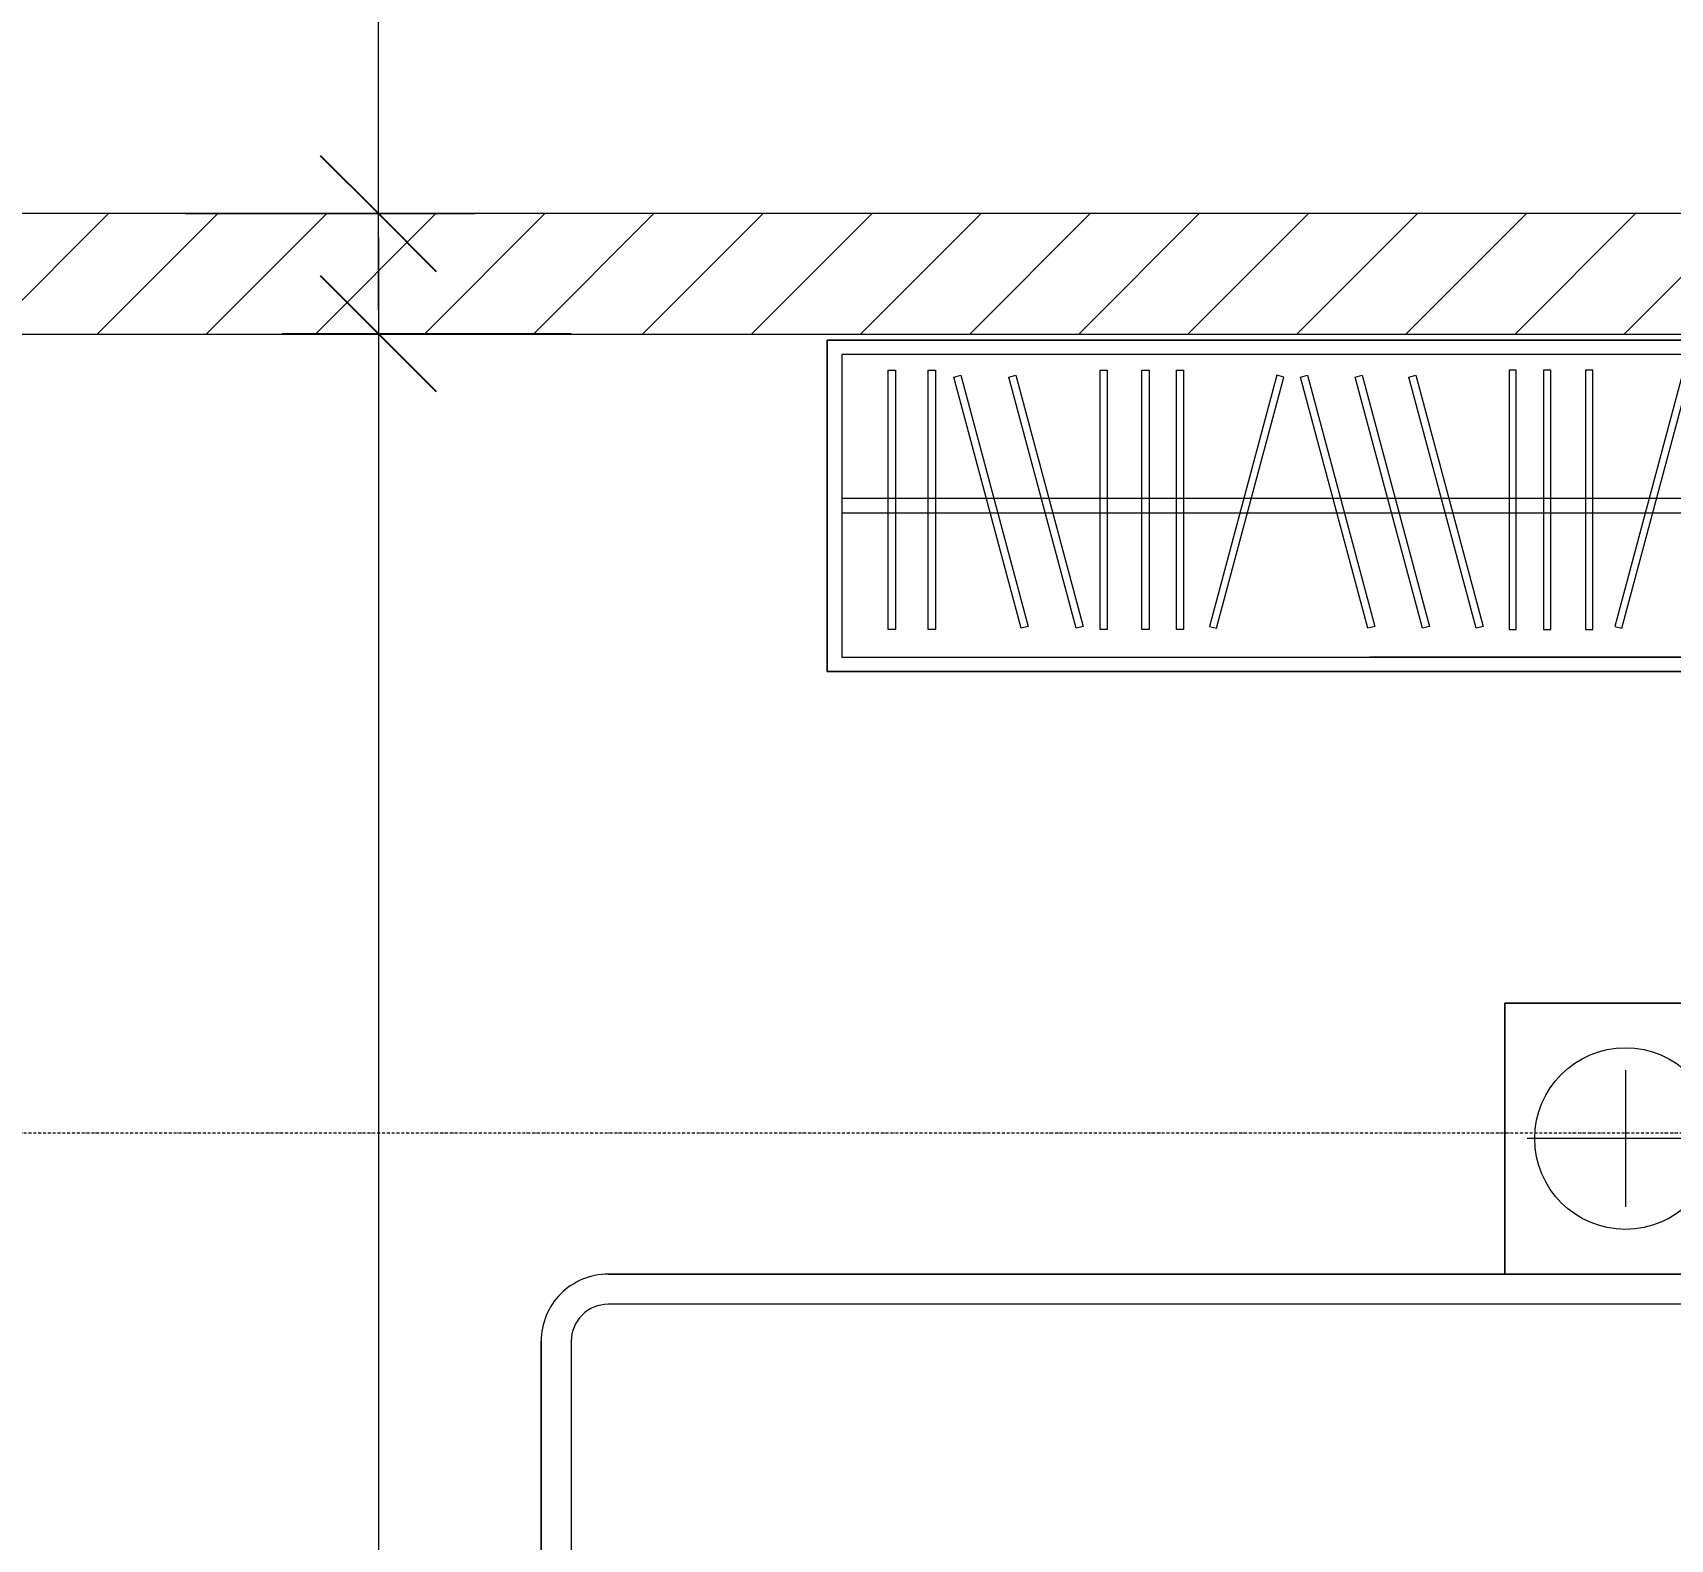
# Model space of a CAD drawing. Header units: millimetres. Extents: x 962 to 241049, y -15958 to 84407.
# Drawn here: x 160128 to 162846, y 31337 to 33837 of the extents above; entities that cross this region are included whole.
import ezdxf

# ---------------------------------------------------------------- set-up
doc = ezdxf.new("R2010")
doc.units = ezdxf.units.MM
doc.linetypes.add('Dash Dot 3_16_', pattern=[7.937500000000002, 4.762500000000001, -1.5875, 0, -1.5875])
doc.linetypes.add('Grid Line', pattern=[22.225, 12.7, -3.175, 3.175, -3.175])
for name, color, linetype, lineweight in [('0-1', 7, 'Continuous', 5), ('A-ANNO-DIMS', 211, 'Continuous', 9), ('A-ANNO-DIMS-160', 211, 'Continuous', 9), ('A-WALL-3', 113, 'Continuous', 18), ('A-WALL-PATT-2', 111, 'Continuous', 9), ('G-ANNO-SYMB-1', 111, 'Dash Dot 3_16_', 18), ('I-FURN-1', 254, 'Continuous', 9), ('S-GRID-1', 1, 'Grid Line', 9)]:
    doc.layers.add(name, color=color, linetype=linetype, lineweight=lineweight)
doc.styles.add('UTM Avo', font='UTM Avo.ttf', dxfattribs={"width": 0.9, "height": 400})
doc.dimstyles.new('1_Dim_chi_tiet_2_5', dxfattribs={"dimscale": 304.8, "dimtxt": 399.720379432148, "dimasz": 0.6299212598425197, "dimexe": 0.5249343832020997, "dimexo": 0.0625, "dimgap": 0.05249343832020997, "dimtad": 1, "dimdec": 0, "dimrnd": 5, "dimzin": 0, "dimdsep": 46, "dimtxsty": 'UTM Avo', "dimblk1": 'OBLIQUE', "dimblk2": 'OBLIQUE', "dimsah": 1, "dimcen": 0.09, "dimdle": 0.5249343832020997, "dimazin": 0, "dimtfac": 1, "dimtdec": 4, "dimtix": 1, "dimtmove": 0, "dimatfit": 3, "dimfxl": 1.049868766404199, "dimfxlon": 1, "dimtvp": 1, "dimtolj": 1, "dimtzin": 0, "dimarcsym": 2})
doc.dimstyles.new('1_Dim_chi_tiet_2_5_1', dxfattribs={"dimscale": 304.8, "dimtxt": 399.720379432148, "dimasz": 0.6299212598425197, "dimexe": 0.5249343832020997, "dimexo": 0.0625, "dimgap": 0.05249343832020997, "dimtad": 1, "dimdec": 0, "dimrnd": 5, "dimzin": 0, "dimdsep": 46, "dimtxsty": 'UTM Avo', "dimblk1": 'OBLIQUE', "dimblk2": 'OBLIQUE', "dimsah": 1, "dimcen": 0.09, "dimdle": 0.5249343832020997, "dimazin": 0, "dimtfac": 1, "dimtdec": 4, "dimtix": 1, "dimtmove": 0, "dimatfit": 3, "dimfxl": 1.049868766404199, "dimfxlon": 1, "dimtvp": 1, "dimtolj": 1, "dimtzin": 0, "dimarcsym": 2})

# ---------------------------------------------------------------- blocks, each defined once
blk = doc.blocks.new('GIUONG NGU-2TAB-1600x2000 - GIUONG NGU-2TAB-1600x2000-851491-TKCS_MB TẦNG 1')
at = {"layer": 'I-FURN-1'}
for p, q in [((569.6111111110558, 2050), (1997.055555554781, 2050)), ((1997.055555554781, 2050), (569.6111111110562, 2050)), ((1997.055555554781, 2000.000000000001), (569.6111111110562, 2000.000000000001)), ((2058.166666665836, 100), (2058.166666665836, 1938.888888888945)), ((2108.166666665836, 1938.888888888945), (2108.166666665836, 50)), ((2108.166666665836, 50.00000000000014), (2108.166666665836, 1938.888888888945)), ((2108.166666665836, 50.00000000000691), (2108.166666665836, 450.3333333330568)), ((2108.166666665836, 450.3333333330568), (2558.166666665836, 450.3333333330568)), ((2108.166666665836, 450.3333333330501), (2108.166666665836, 50.00000000000014)), ((2558.166666665836, 450.3333333330501), (2108.166666665836, 450.3333333330501)), ((2558.166666665836, 450.3333333330568), (2558.166666665836, 50.00000000000691)), ((2558.166666665836, 50.00000000000014), (2558.166666665836, 450.3333333330501)), ((2333.166666665836, 86.83333333319109), (2333.166666665836, 413.4999999998585)), ((2446.499999999169, 250.1666666665249), (2219.833333332503, 250.1666666665249))]:
    blk.add_line(p, q, dxfattribs=at)
blk.add_circle((2333.166666665836, 250.1666666665249), 150.6983885299034, dxfattribs=at)
for radius, start, end in [(111.1111111110554, 5.862398388876507e-13, 90.00000000000118), (111.1111111110559, 359.9999999999994, 90.00000000000006), (61.11111111105583, 359.9999999999994, 90)]:
    blk.add_arc((1997.055555554781, 1938.888888888945), radius, start, end, dxfattribs=at)
blk = doc.blocks.new('TU QUAN AO-SUITE ROOM_3 - TU QUAN AO-SUITE ROOM_3-V6-TKCS_MB TẦNG 1')
at = {"layer": 'I-FURN-1'}
for p, q in [((-550.0000000000174, 1499.999999999998), (0, 1499.999999999998)), ((-550.0000000000174, 39.99999999940518), (-550.0000000000174, 1499.999999999998)), ((-6.767919558114955e-14, 1499.999999999998), (-550.0000000000141, 1499.999999999998)), ((-550.0000000000141, 1499.999999999998), (-550.0000000000141, 39.99999999940508)), ((0, 1499.999999999998), (0, 39.99999999937828)), ((-6.767919558114955e-14, 39.99999999937823), (-6.767919558114955e-14, 1499.999999999998)), ((-24.0000000000204, 1475.999999999998), (-526.0000000000172, 1475.999999999998)), ((-526.0000000000172, 1475.999999999998), (-526.0000000000172, 600.0000000000068)), ((-526.0000000000172, 1475.999999999998), (-526.0000000000172, 39.99999999940562)), ((-287.0000000000171, 576.0000000000028), (-287.0000000000171, 1475.999999999998)), ((-263.0000000000171, 576.0000000000025), (-263.0000000000171, 1475.999999999998)), ((-24.0000000000204, 39.99999999939203), (-24.0000000000204, 1475.999999999998)), ((-480.0661665104475, 1386.935692245831), (-480.0661665104475, 1398.935692245831)), ((-480.0661665104475, 1398.935692245831), (-50.06616651044746, 1398.935692245831)), ((-480.0661665104475, 1386.935692245831), (-480.0661665104475, 1398.935692245831)), ((-50.06616651044746, 1386.935692245831), (-480.0661665104475, 1386.935692245831)), ((-50.06616651044746, 1398.935692245831), (-50.06616651044746, 1386.935692245831)), ((-480.0661665104475, 1320.464418822158), (-480.0661665104475, 1332.464418822158)), ((-480.0661665104475, 1332.464418822158), (-50.06616651044746, 1332.464418822158)), ((-480.0661665104475, 1320.464418822158), (-480.0661665104475, 1332.464418822158)), ((-50.06616651044746, 1332.464418822158), (-50.06616651044746, 1320.464418822158)), ((-50.06616651044746, 1320.464418822158), (-480.0661665104475, 1320.464418822158)), ((-478.3435582664661, 1178.11794263252), (-61.34979674230318, 1289.851084281731)), ((-58.24396820106512, 1278.259974366265), (-475.2377297252281, 1166.526832717054)), ((-61.34979674230324, 1289.851084281731), (-58.24396820106512, 1278.259974366265)), ((-478.3435582664659, 1086.913537112141), (-61.34979674230305, 1198.646678761351)), ((-61.34979674230311, 1198.646678761351), (-58.24396820106512, 1187.055568845886)), ((-475.2377297252281, 1166.526832717054), (-478.3435582664661, 1178.11794263252)), ((-58.24396820106512, 1187.055568845886), (-475.237729725228, 1075.322427196675)), ((-475.237729725228, 1075.322427196675), (-478.3435582664659, 1086.913537112141)), ((-480.0661665104489, 1035.346505904411), (-480.0661665104489, 1047.346505904412)), ((-480.0661665104489, 1047.346505904412), (-50.06616651044881, 1047.346505904412)), ((-480.0661665104489, 1035.346505904411), (-480.0661665104489, 1047.346505904412)), ((-50.06616651044881, 1035.346505904411), (-480.0661665104489, 1035.346505904411)), ((-50.06616651044881, 1047.346505904412), (-50.06616651044881, 1035.346505904411)), ((-480.0661665104489, 965.7836194009202), (-480.0661665104489, 977.7836194009212)), ((-480.0661665104489, 977.7836194009212), (-50.06616651044881, 977.7836194009212)), ((-480.0661665104489, 965.7836194009202), (-480.0661665104489, 977.7836194009212)), ((-50.06616651044881, 965.7836194009202), (-480.0661665104489, 965.7836194009202)), ((-50.06616651044881, 977.7836194009212), (-50.06616651044881, 965.7836194009202)), ((-480.0661665104489, 908.5876401332121), (-480.0661665104489, 920.5876401332137)), ((-480.0661665104489, 920.5876401332137), (-50.06616651044881, 920.5876401332137)), ((-480.0661665104489, 908.5876401332121), (-480.0661665104489, 920.5876401332137)), ((-50.06616651044881, 908.5876401332121), (-480.0661665104489, 908.5876401332121)), ((-50.06616651044881, 920.5876401332137), (-50.06616651044881, 908.5876401332121)), ((-475.2377297252293, 865.4539988976024), (-478.3435582664671, 853.8628889821377)), ((-478.343558266467, 853.8628889821379), (-61.34979674230447, 742.1297473329256)), ((-58.24396820106675, 753.72085724839), (-475.2377297252294, 865.4539988976024)), ((-61.34979674230447, 742.1297473329256), (-58.24396820106675, 753.72085724839)), ((-478.3435582664653, 603.1179426325201), (-61.34979674230237, 714.8510842817311)), ((-61.34979674230235, 714.8510842817311), (-58.24396820106431, 703.2599743662654)), ((-58.24396820106431, 703.2599743662654), (-475.2377297252273, 591.5268327170545)), ((-526.0000000000172, 39.99999999940553), (-526.0000000000172, 600.0000000000068)), ((-478.3435582664652, 511.9135371121405), (-61.34979674230203, 623.646678761351)), ((-475.2377297252273, 591.5268327170545), (-478.3435582664653, 603.1179426325201)), ((-58.24396820106431, 612.0555688458861), (-475.2377297252273, 500.3224271966754)), ((-61.34979674230209, 623.646678761351), (-58.24396820106431, 612.0555688458861)), ((-550.0000000000174, 39.99999999940103), (-550.0000000000174, 576.0000000000164)), ((-287.0000000000171, 39.99999999939224), (-287.0000000000171, 576.0000000000027)), ((-263.0000000000171, 39.99999999939224), (-263.0000000000171, 576.0000000000025)), ((-478.3435582664678, 423.1371110178674), (-61.34979674230487, 534.870252667078)), ((-58.24396820106715, 523.2791427516134), (-475.2377297252301, 411.5460011024029)), ((-61.34979674230495, 534.870252667078), (-58.24396820106715, 523.2791427516134)), ((-475.2377297252273, 500.3224271966754), (-478.3435582664652, 511.9135371121405)), ((-475.2377297252301, 411.5460011024029), (-478.3435582664678, 423.1371110178674)), ((-480.0661665104499, 368.4123598667913), (-480.0661665104499, 356.4123598667921)), ((-50.06616651044983, 368.4123598667913), (-480.0661665104499, 368.4123598667913)), ((-480.0661665104499, 356.4123598667921), (-50.06616651044983, 356.4123598667921)), ((-50.06616651044983, 356.4123598667921), (-50.06616651044983, 368.4123598667913)), ((-480.0661665104499, 311.2163805990833), (-480.0661665104499, 299.2163805990841)), ((-50.06616651044983, 311.2163805990833), (-480.0661665104499, 311.2163805990833)), ((-480.0661665104499, 299.2163805990841), (-50.06616651044983, 299.2163805990841)), ((-50.06616651044983, 299.2163805990841), (-50.06616651044983, 311.2163805990833)), ((-480.0661665104504, 241.653494095593), (-480.0661665104504, 229.6534940955939)), ((-50.06616651045037, 241.653494095593), (-480.0661665104504, 241.653494095593)), ((-480.0661665104504, 229.6534940955939), (-50.06616651045037, 229.6534940955939)), ((-50.06616651045037, 229.6534940955939), (-50.06616651045037, 241.653494095593)), ((-475.2377297252309, 192.67757280333), (-478.3435582664688, 181.0864628878648)), ((-58.24396820106763, 80.9444311541176), (-475.2377297252308, 192.6775728033299)), ((-478.3435582664688, 181.0864628878648), (-61.34979674230582, 69.35332123865253)), ((-61.34979674230573, 69.3533212386525), (-58.24396820106763, 80.9444311541176))]:
    blk.add_line(p, q, dxfattribs=at)
blk = doc.blocks.new('NCV_TKTC_TANG 1_rvt-1-TKCS_MB TẦNG 1')
at = {"layer": 'I-FURN-1'}
for name, p, rotation in [('TU QUAN AO-SUITE ROOM_3 - TU QUAN AO-SUITE ROOM_3-V6-TKCS_MB TẦNG 1', (99767.56428701576, 33326.93603804511), 90.00000000000001), ('GIUONG NGU-2TAB-1600x2000 - GIUONG NGU-2TAB-1600x2000-851491-TKCS_MB TẦNG 1', (99842.56428701642, 29668.62670942645), 89.99999999999915)]:
    blk.add_blockref(name, p, dxfattribs=dict(at, rotation=rotation))
blk = doc.blocks.new('DIMBLOCK197-TKCS_MB TẦNG 1')
at = {"layer": 'A-ANNO-DIMS-160'}
for p, q in [((160701.5151009981, 33497.36286042136), (160701.5151009982, 24577.36286042132)), ((161021.5151009981, 33337.36286042136), (160541.5151009981, 33337.36286042136)), ((160701.5151009981, 33337.36286042135), (161021.5151009981, 33337.36286042135)), ((161021.5151009982, 24737.36286042132), (160541.5151009982, 24737.36286042132)), ((160701.5151009982, 24737.36286042131), (161021.5151009981, 24737.36286042131))]:
    blk.add_line(p, q, dxfattribs=at)
at = {"layer": 'A-ANNO-DIMS-160', "lineweight": 25}
for p, q in [((160701.5151009981, 33337.36286042136), (160605.5151009981, 33433.36286042136)), ((160701.5151009981, 33337.36286042136), (160797.5151009981, 33241.36286042136)), ((160701.5151009982, 24737.36286042132), (160605.5151009982, 24833.36286042132)), ((160701.5151009982, 24737.36286042132), (160797.5151009981, 24641.36286042132))]:
    blk.add_line(p, q, dxfattribs=at)
at = {"layer": 'A-ANNO-DIMS-160', "color": 0, "insert": (160181.8838915157, 28489.59789601431), "char_height": 400, "width": 1314.635914576842, "attachment_point": 1, "rotation": 90, "line_spacing_factor": 1.110334387311522, "style": 'UTM Avo'}
blk.add_mtext('8600', dxfattribs=at)
blk = doc.blocks.new('_Oblique')
at = {"color": 0, "linetype": 'ByBlock', "lineweight": -2}
blk.add_line((-0.5, -0.5), (0.5, 0.5), dxfattribs=at)
blk = doc.blocks.new('DIMBLOCK311-TKCS_MB TẦNG 1')
at = {"layer": 'A-ANNO-DIMS-160'}
for p, q in [((160701.5151009981, 33376.93603804518), (160701.5151009981, 35697.36286042147)), ((160381.5151009981, 35537.36286042147), (160861.5151009981, 35537.36286042147)), ((160701.5151009981, 35537.36286042147), (160381.5151009981, 35537.36286042147)), ((160381.5151009981, 33536.93603804519), (160861.5151009981, 33536.93603804519)), ((160701.5151009981, 33536.93603804518), (160381.5151009981, 33536.93603804518))]:
    blk.add_line(p, q, dxfattribs=at)
at = {"layer": 'A-ANNO-DIMS-160', "lineweight": 25}
for p, q in [((160701.5151009981, 35537.36286042147), (160605.5151009981, 35633.36286042147)), ((160701.5151009981, 35537.36286042147), (160797.5151009981, 35441.36286042147)), ((160701.5151009981, 33536.93603804519), (160605.5151009981, 33632.93603804518)), ((160701.5151009981, 33536.93603804519), (160797.5151009981, 33440.93603804519))]:
    blk.add_line(p, q, dxfattribs=at)
at = {"layer": 'A-ANNO-DIMS-160', "color": 0, "insert": (160181.8838915157, 33989.38448482631), "char_height": 400, "width": 1314.635914576842, "attachment_point": 1, "rotation": 90, "line_spacing_factor": 1.110334387311522, "style": 'UTM Avo'}
blk.add_mtext('2000', dxfattribs=at)

msp = doc.modelspace()

# ---------------------------------------------------------------- hatches: boundary and pattern name
at = {"layer": 'A-WALL-PATT-2'}
h = msp.add_hatch(dxfattribs=at)
h.set_pattern_fill('FP_1', color=256, style=0, pattern_type=2)
h.set_pattern_definition([(45, (63179.02693933333, 0), (-90.50966799187809, 90.50966799187809), [])])
h.paths.add_polyline_path([(162956.5912263498, 33336.93603804523), (162956.5912263498, 33536.93603804521), (158231.4517087815, 33536.93603804524), (158231.4517087815, 33336.93603804524), (162819.1703621569, 33336.93603804523)])
h.paths.add_polyline_path([(156346.5912263496, 33336.93603804524), (158031.4517087816, 33336.93603804524), (158031.4517087816, 33536.93603804524), (156346.5912263496, 33536.93603804524)])
h.paths.add_polyline_path([(155256.5912263496, 33336.93603804524), (155256.5912263496, 33536.93603804524), (155106.5912263496, 33536.93603804524), (155106.5912263496, 33336.93603804525)])

# ---------------------------------------------------------------- linework, layer by layer
at = {"layer": 'A-WALL-3'}
for p, q in [((162956.5912263497, 33536.93603804518), (158231.4517087814, 33536.9360380452)), ((158231.4517087814, 33336.93603804519), (162956.5912263497, 33336.93603804518))]:
    msp.add_line(p, q, dxfattribs=at)
at = {"layer": 'G-ANNO-SYMB-1'}
msp.add_line((90628.53527888018, 32011.54311901665), (198105.8741967606, 32011.5431190163), dxfattribs=at)
at = {"layer": 'S-GRID-1'}
msp.add_line((192368.7583073163, 33536.93603804508), (96265.8448469527, 33536.93603804539), dxfattribs=at)

# ---------------------------------------------------------------- block references
at = {"layer": '0-1'}
msp.add_blockref('NCV_TKTC_TANG 1_rvt-1-TKCS_MB TẦNG 1', (63179.02693933333, 0), dxfattribs=at)

# ---------------------------------------------------------------- dimensions: what is measured, and where the dimension line sits
at = {"layer": 'A-ANNO-DIMS'}
for base, p1, p2, dimstyle, override, picture, middle in [((160701.5151009981, 35537.36286042148), (160381.5151009981, 33536.93603804518), (160381.5151009981, 35537.36286042147), '1_Dim_chi_tiet_2_5_1', {"dimpost": '<>', "dimfxl": 2000.426822376285}, 'DIMBLOCK311-TKCS_MB TẦNG 1', (160478.5230080832, 34537.14944923329)), ((160701.5151009982, 24737.36286042133), (161021.5151009981, 33337.36286042135), (161021.5151009981, 24737.36286042131), '1_Dim_chi_tiet_2_5', {"dimpost": '<>', "dimfxl": 8600.00000000004}, 'DIMBLOCK197-TKCS_MB TẦNG 1', (160478.5230080833, 29037.36286042129))]:
    dim = msp.add_linear_dim(base=base, p1=p1, p2=p2, angle=89.99999999999991, dimstyle=dimstyle, override=override, dxfattribs=at)
    dim.commit()
    dim.dimension.update_dxf_attribs({"geometry": picture, "text_midpoint": middle})

doc.saveas('drawing.dxf')
